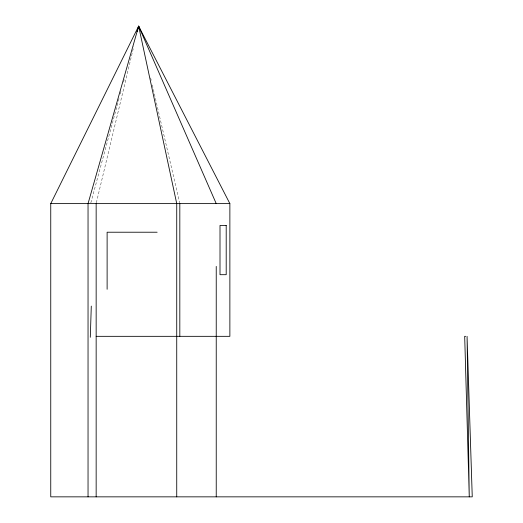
<?xml version="1.0" encoding="UTF-8"?>
<svg xmlns="http://www.w3.org/2000/svg" width="523" height="523" viewBox="0 0 523 523"><rect width="100%" height="100%" fill="white"/><g stroke="black" fill="none" stroke-linecap="round" stroke-linejoin="round"><path stroke-width="0.39" stroke-dasharray="2.62 1.96" d="M96.343 202.826L133.711 46.75M90.839 202.832L119.218 97.925M120.29 93.983L121.14 90.825M123.487 82.15L124.343 78.999M150.644 77.881L151.199 80.267M152.304 85.04L179.637 202.826"/><path stroke-width="0.78" d="M90.302 337.283L91.29 306.105M137.144 31.674L138.641 26.15L229.872 203.617L229.872 336.328L96.154 336.328M216.234 203.617L138.641 26.15L88.041 203.617L88.041 496.85M465.673 336.328L464.685 336.328L469.262 496.85L467.065 336.328L472.249 496.85L50.751 496.85L50.751 203.617L138.641 26.15L139.007 27.739M50.751 203.617L229.872 203.617M157.135 232.219L107.117 232.219L107.117 289.278M138.641 26.15L176.735 203.617L176.735 496.85M216.234 266.397L216.234 496.85M179.82 203.617L179.82 336.328M96.154 203.617L96.154 496.85M226.198 225.439L220.006 225.439L220.006 274.693L226.198 274.693L226.198 225.439"/></g></svg>
